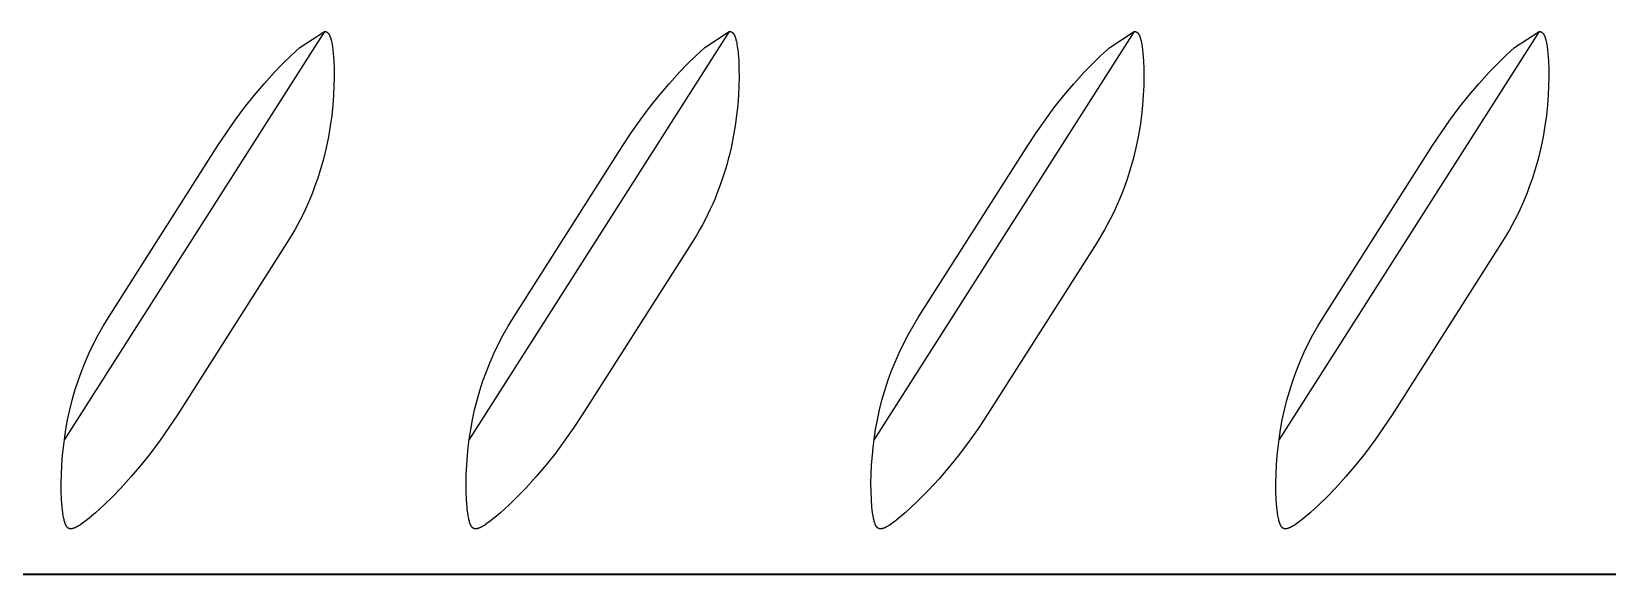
# Model space of a CAD drawing. Header units: millimetres. Extents: x -8 to 1608, y -703 to 404.
# Drawn here: x 78.08 to 120.89, y 185.01 to 199.77 of the extents above; entities that cross this region are included whole.
import ezdxf

# ---------------------------------------------------------------- set-up
doc = ezdxf.new("R2010")
doc.units = ezdxf.units.MM
doc.layers.add('Blocks', color=7, linetype='Continuous')
doc.layers.add('Blocks$Inner', color=7, linetype='Continuous', lineweight=25, true_color=0x007f00)
doc.layers.add('Blocks$Outline', color=7, linetype='Continuous', lineweight=35, true_color=0xff3f3f)

# ---------------------------------------------------------------- blocks, each defined once
blk = doc.blocks.new('Rebar Coffee Table Front')
at = {"layer": 'Blocks$Inner'}
for points in [[(86.034, 199.774), (86.038, 199.774), (86.042, 199.774), (86.046, 199.774), (86.05, 199.774), (86.054, 199.773), (86.058, 199.773), (86.061, 199.772), (86.065, 199.772), (86.069, 199.771), (86.072, 199.77), (86.076, 199.769), (86.08, 199.768), (86.083, 199.767), (86.087, 199.765), (86.09, 199.764), (86.093, 199.762), (86.095, 199.762), (86.097, 199.761), (86.1, 199.759), (86.104, 199.757), (86.107, 199.755), (86.11, 199.753), (86.113, 199.75), (86.116, 199.748), (86.119, 199.746), (86.122, 199.743), (86.125, 199.74), (86.128, 199.738), (86.131, 199.735), (86.133, 199.732), (86.136, 199.729), (86.138, 199.726), (86.141, 199.723), (86.144, 199.719), (86.147, 199.715), (86.15, 199.711), (86.153, 199.707), (86.156, 199.703), (86.158, 199.699), (86.161, 199.695), (86.163, 199.69), (86.168, 199.682), (86.173, 199.673), (86.177, 199.664), (86.181, 199.654), (86.186, 199.642), (86.191, 199.629), (86.196, 199.616), (86.2, 199.603), (86.208, 199.577), (86.215, 199.55), (86.226, 199.507), (86.235, 199.462), (86.243, 199.417), (86.25, 199.371), (86.263, 199.278), (86.273, 199.183), (86.282, 199.08), (86.289, 198.975), (86.297, 198.757), (86.299, 198.53), (86.294, 198.294), (86.282, 198.04), (86.262, 197.774), (86.232, 197.492), (86.193, 197.212), (86.142, 196.913), (86.081, 196.616), (86.045, 196.461), (86.006, 196.307), (85.964, 196.154), (85.919, 196.001), (85.852, 195.788), (85.778, 195.577), (85.707, 195.387), (85.646, 195.237), (85.583, 195.088), (85.516, 194.941), (85.446, 194.795), (85.376, 194.655), (85.303, 194.517), (85.227, 194.38), (85.148, 194.245), (85.015, 194.029), (82.04, 189.358), (81.81, 189.006), (81.57, 188.662), (81.318, 188.325), (81.057, 187.996), (80.786, 187.675), (80.504, 187.362), (80.282, 187.131), (80.052, 186.907), (79.814, 186.69), (79.706, 186.597), (79.595, 186.507), (79.528, 186.456), (79.46, 186.406), (79.406, 186.369), (79.379, 186.351), (79.351, 186.334), (79.328, 186.321), (79.305, 186.308), (79.281, 186.296), (79.269, 186.29), (79.257, 186.285), (79.248, 186.281), (79.239, 186.277), (79.23, 186.273), (79.22, 186.27), (79.211, 186.267), (79.202, 186.264), (79.192, 186.262), (79.187, 186.261), (79.182, 186.26), (79.175, 186.258), (79.168, 186.257), (79.164, 186.257), (79.16, 186.256), (79.156, 186.256), (79.153, 186.256), (79.149, 186.256), (79.145, 186.256), (79.141, 186.256), (79.138, 186.256), (79.134, 186.256), (79.13, 186.256), (79.126, 186.257), (79.123, 186.257), (79.119, 186.258), (79.116, 186.258), (79.113, 186.259), (79.11, 186.26), (79.107, 186.261), (79.103, 186.262), (79.1, 186.263), (79.097, 186.264), (79.094, 186.265), (79.091, 186.267), (79.088, 186.268), (79.085, 186.269), (79.082, 186.271), (79.079, 186.273), (79.076, 186.274), (79.074, 186.276), (79.071, 186.278), (79.068, 186.28), (79.065, 186.283), (79.062, 186.285), (79.059, 186.287), (79.056, 186.29), (79.054, 186.293), (79.051, 186.295), (79.048, 186.298), (79.046, 186.301), (79.044, 186.304), (79.041, 186.306), (79.039, 186.309), (79.037, 186.312), (79.032, 186.318), (79.029, 186.322), (79.027, 186.326), (79.024, 186.33), (79.022, 186.334), (79.017, 186.342), (79.013, 186.351), (79.009, 186.359), (79.005, 186.367), (79.001, 186.376), (78.997, 186.385), (78.993, 186.396), (78.988, 186.408), (78.984, 186.42), (78.98, 186.432), (78.973, 186.456), (78.967, 186.48), (78.96, 186.507), (78.954, 186.535), (78.939, 186.612), (78.927, 186.69), (78.917, 186.769), (78.909, 186.847), (78.893, 187.055), (78.885, 187.273), (78.883, 187.5), (78.888, 187.736), (78.9, 187.996), (78.92, 188.255), (78.942, 188.469), (78.969, 188.682)], [(97.034, 199.774), (89.969, 188.682), (90.009, 188.953), (90.058, 189.222), (90.116, 189.489), (90.182, 189.755), (90.258, 190.018), (90.342, 190.278), (90.435, 190.535), (90.536, 190.789), (90.646, 191.04), (90.764, 191.287), (90.89, 191.529), (91.025, 191.768), (91.167, 192.001), (94.142, 196.672), (94.372, 197.024), (94.612, 197.368), (94.864, 197.705), (95.125, 198.034), (95.396, 198.355), (95.678, 198.668), (95.9, 198.899), (96.13, 199.123), (96.368, 199.34), (97.034, 199.774), (97.038, 199.774), (97.042, 199.774), (97.046, 199.774), (97.05, 199.774), (97.054, 199.773), (97.058, 199.773), (97.061, 199.772), (97.065, 199.772), (97.069, 199.771), (97.072, 199.77), (97.076, 199.769), (97.08, 199.768), (97.083, 199.767), (97.087, 199.765), (97.09, 199.764), (97.093, 199.762), (97.095, 199.762), (97.097, 199.761), (97.1, 199.759), (97.104, 199.757), (97.107, 199.755), (97.11, 199.753), (97.113, 199.75), (97.116, 199.748), (97.119, 199.746), (97.122, 199.743), (97.125, 199.74), (97.128, 199.738), (97.131, 199.735), (97.133, 199.732), (97.136, 199.729), (97.138, 199.726), (97.141, 199.723), (97.144, 199.719), (97.147, 199.715), (97.15, 199.711), (97.153, 199.707), (97.156, 199.703), (97.158, 199.699), (97.161, 199.695), (97.163, 199.69), (97.168, 199.682), (97.173, 199.673), (97.177, 199.664), (97.181, 199.654), (97.186, 199.642), (97.191, 199.629), (97.196, 199.616), (97.2, 199.603), (97.208, 199.577), (97.215, 199.55), (97.226, 199.507), (97.235, 199.462), (97.243, 199.417), (97.25, 199.371), (97.263, 199.278), (97.273, 199.183), (97.282, 199.08), (97.289, 198.975), (97.297, 198.757), (97.299, 198.53), (97.294, 198.294), (97.282, 198.04), (97.262, 197.774), (97.232, 197.492), (97.193, 197.212), (97.142, 196.913), (97.081, 196.616), (97.045, 196.461), (97.006, 196.307), (96.964, 196.154), (96.919, 196.001), (96.852, 195.788), (96.778, 195.577), (96.707, 195.387), (96.646, 195.237), (96.583, 195.088), (96.516, 194.941), (96.446, 194.795), (96.376, 194.655), (96.303, 194.517), (96.227, 194.38), (96.148, 194.245), (96.015, 194.029), (93.04, 189.358), (92.81, 189.006), (92.57, 188.662), (92.318, 188.325), (92.057, 187.996), (91.786, 187.675), (91.504, 187.362), (91.282, 187.131), (91.052, 186.907), (90.814, 186.69), (90.706, 186.597), (90.595, 186.507), (90.528, 186.456), (90.46, 186.406), (90.406, 186.369), (90.379, 186.351), (90.351, 186.334), (90.328, 186.321), (90.305, 186.308), (90.281, 186.296), (90.269, 186.29), (90.257, 186.285), (90.248, 186.281), (90.239, 186.277), (90.23, 186.273), (90.22, 186.27), (90.211, 186.267), (90.202, 186.264), (90.192, 186.262), (90.187, 186.261), (90.182, 186.26), (90.175, 186.258), (90.168, 186.257), (90.164, 186.257), (90.16, 186.256), (90.156, 186.256), (90.153, 186.256), (90.149, 186.256), (90.145, 186.256), (90.141, 186.256), (90.138, 186.256), (90.134, 186.256), (90.13, 186.256), (90.126, 186.257), (90.123, 186.257), (90.119, 186.258), (90.116, 186.258), (90.113, 186.259), (90.11, 186.26), (90.107, 186.261), (90.103, 186.262), (90.1, 186.263), (90.097, 186.264), (90.094, 186.265), (90.091, 186.267), (90.088, 186.268), (90.085, 186.269), (90.082, 186.271), (90.079, 186.273), (90.076, 186.274), (90.074, 186.276), (90.071, 186.278), (90.068, 186.28), (90.065, 186.283), (90.062, 186.285), (90.059, 186.287), (90.056, 186.29), (90.054, 186.293), (90.051, 186.295), (90.048, 186.298), (90.046, 186.301), (90.044, 186.304), (90.041, 186.306), (90.039, 186.309), (90.037, 186.312), (90.032, 186.318), (90.029, 186.322), (90.027, 186.326), (90.024, 186.33), (90.022, 186.334), (90.017, 186.342), (90.013, 186.351), (90.009, 186.359), (90.005, 186.367), (90.001, 186.376), (89.997, 186.385), (89.993, 186.396), (89.988, 186.408), (89.984, 186.42), (89.98, 186.432), (89.973, 186.456), (89.967, 186.48), (89.96, 186.507), (89.954, 186.535), (89.939, 186.612), (89.927, 186.69), (89.917, 186.769), (89.909, 186.847), (89.893, 187.055), (89.885, 187.273), (89.883, 187.5), (89.888, 187.736), (89.9, 187.996), (89.92, 188.255), (89.942, 188.469), (89.969, 188.682)], [(108.034, 199.774), (108.038, 199.774), (108.042, 199.774), (108.046, 199.774), (108.05, 199.774), (108.054, 199.773), (108.058, 199.773), (108.061, 199.772), (108.065, 199.772), (108.069, 199.771), (108.072, 199.77), (108.076, 199.769), (108.08, 199.768), (108.083, 199.767), (108.087, 199.765), (108.09, 199.764), (108.093, 199.762), (108.095, 199.762), (108.097, 199.761), (108.1, 199.759), (108.104, 199.757), (108.107, 199.755), (108.11, 199.753), (108.113, 199.75), (108.116, 199.748), (108.119, 199.746), (108.122, 199.743), (108.125, 199.74), (108.128, 199.738), (108.131, 199.735), (108.133, 199.732), (108.136, 199.729), (108.138, 199.726), (108.141, 199.723), (108.144, 199.719), (108.147, 199.715), (108.15, 199.711), (108.153, 199.707), (108.156, 199.703), (108.158, 199.699), (108.161, 199.695), (108.163, 199.69), (108.168, 199.682), (108.173, 199.673), (108.177, 199.664), (108.181, 199.654), (108.186, 199.642), (108.191, 199.629), (108.196, 199.616), (108.2, 199.603), (108.208, 199.577), (108.215, 199.55), (108.226, 199.507), (108.235, 199.462), (108.243, 199.417), (108.25, 199.371), (108.263, 199.278), (108.273, 199.183), (108.282, 199.08), (108.289, 198.975), (108.297, 198.757), (108.299, 198.53), (108.294, 198.294), (108.282, 198.04), (108.262, 197.774), (108.232, 197.492), (108.193, 197.212), (108.142, 196.913), (108.081, 196.616), (108.045, 196.461), (108.006, 196.307), (107.964, 196.154), (107.919, 196.001), (107.852, 195.788), (107.778, 195.577), (107.707, 195.387), (107.646, 195.237), (107.583, 195.088), (107.516, 194.941), (107.446, 194.795), (107.376, 194.655), (107.303, 194.517), (107.227, 194.38), (107.148, 194.245), (107.015, 194.029), (104.04, 189.358), (103.803, 188.992), (103.553, 188.635), (103.292, 188.287), (103.019, 187.948), (102.734, 187.618), (102.438, 187.298), (102.131, 186.989), (101.814, 186.69), (101.706, 186.597), (101.595, 186.507), (101.528, 186.456), (101.46, 186.406), (101.406, 186.369), (101.379, 186.351), (101.351, 186.334), (101.328, 186.321), (101.305, 186.308), (101.281, 186.296), (101.269, 186.29), (101.257, 186.285), (101.248, 186.281), (101.239, 186.277), (101.23, 186.273), (101.22, 186.27), (101.211, 186.267), (101.202, 186.264), (101.192, 186.262), (101.187, 186.261), (101.182, 186.26), (101.175, 186.258), (101.168, 186.257), (101.164, 186.257), (101.16, 186.256), (101.156, 186.256), (101.153, 186.256), (101.149, 186.256), (101.145, 186.256), (101.141, 186.256), (101.138, 186.256), (101.134, 186.256), (101.13, 186.256), (101.126, 186.257), (101.123, 186.257), (101.119, 186.258), (101.116, 186.258), (101.113, 186.259), (101.11, 186.26), (101.107, 186.261), (101.103, 186.262), (101.1, 186.263), (101.097, 186.264), (101.094, 186.265), (101.091, 186.267), (101.088, 186.268), (101.085, 186.269), (101.082, 186.271), (101.079, 186.273), (101.076, 186.274), (101.074, 186.276), (101.071, 186.278), (101.068, 186.28), (101.065, 186.283), (101.062, 186.285), (101.059, 186.287), (101.056, 186.29), (101.054, 186.293), (101.051, 186.295), (101.048, 186.298), (101.046, 186.301), (101.044, 186.304), (101.041, 186.306), (101.039, 186.309), (101.037, 186.312), (101.032, 186.318), (101.029, 186.322), (101.027, 186.326), (101.024, 186.33), (101.022, 186.334), (101.017, 186.342), (101.013, 186.351), (101.009, 186.359), (101.005, 186.367), (101.001, 186.376), (100.997, 186.385), (100.993, 186.396), (100.988, 186.408), (100.984, 186.42), (100.98, 186.432), (100.973, 186.456), (100.967, 186.48), (100.96, 186.507), (100.954, 186.535), (100.939, 186.612), (100.927, 186.69), (100.917, 186.769), (100.909, 186.847), (100.893, 187.055), (100.885, 187.273), (100.883, 187.5), (100.888, 187.736), (100.9, 187.996), (100.92, 188.255), (100.942, 188.469), (100.969, 188.682)], [(119.034, 199.774), (111.969, 188.682), (112.009, 188.953), (112.058, 189.222), (112.116, 189.489), (112.182, 189.755), (112.258, 190.018), (112.342, 190.278), (112.435, 190.535), (112.536, 190.789), (112.646, 191.04), (112.764, 191.287), (112.89, 191.529), (113.025, 191.768), (113.167, 192.001), (116.142, 196.672), (116.372, 197.024), (116.612, 197.368), (116.864, 197.705), (117.125, 198.034), (117.396, 198.355), (117.678, 198.668), (117.9, 198.899), (118.13, 199.123), (118.368, 199.34), (119.034, 199.774), (119.038, 199.774), (119.042, 199.774), (119.046, 199.774), (119.05, 199.774), (119.054, 199.773), (119.058, 199.773), (119.061, 199.772), (119.065, 199.772), (119.069, 199.771), (119.072, 199.77), (119.076, 199.769), (119.08, 199.768), (119.083, 199.767), (119.087, 199.765), (119.09, 199.764), (119.093, 199.762), (119.095, 199.762), (119.097, 199.761), (119.1, 199.759), (119.104, 199.757), (119.107, 199.755), (119.11, 199.753), (119.113, 199.75), (119.116, 199.748), (119.119, 199.746), (119.122, 199.743), (119.125, 199.74), (119.128, 199.738), (119.131, 199.735), (119.133, 199.732), (119.136, 199.729), (119.138, 199.726), (119.141, 199.723), (119.144, 199.719), (119.147, 199.715), (119.15, 199.711), (119.153, 199.707), (119.156, 199.703), (119.158, 199.699), (119.161, 199.695), (119.163, 199.69), (119.168, 199.682), (119.173, 199.673), (119.177, 199.664), (119.181, 199.654), (119.186, 199.642), (119.191, 199.629), (119.196, 199.616), (119.2, 199.603), (119.208, 199.577), (119.215, 199.55), (119.226, 199.507), (119.235, 199.462), (119.243, 199.417), (119.25, 199.371), (119.263, 199.278), (119.273, 199.183), (119.282, 199.08), (119.289, 198.975), (119.297, 198.757), (119.299, 198.53), (119.294, 198.294), (119.282, 198.04), (119.262, 197.774), (119.232, 197.492), (119.193, 197.212), (119.142, 196.913), (119.081, 196.616), (119.045, 196.461), (119.006, 196.307), (118.964, 196.154), (118.919, 196.001), (118.852, 195.788), (118.778, 195.577), (118.707, 195.387), (118.646, 195.237), (118.583, 195.088), (118.516, 194.941), (118.446, 194.795), (118.376, 194.655), (118.303, 194.517), (118.227, 194.38), (118.148, 194.245), (118.015, 194.029), (115.04, 189.358), (114.81, 189.006), (114.57, 188.662), (114.318, 188.325), (114.057, 187.996), (113.786, 187.675), (113.504, 187.362), (113.282, 187.131), (113.052, 186.907), (112.814, 186.69), (112.706, 186.597), (112.595, 186.507), (112.528, 186.456), (112.46, 186.406), (112.406, 186.369), (112.379, 186.351), (112.351, 186.334), (112.328, 186.321), (112.305, 186.308), (112.281, 186.296), (112.269, 186.29), (112.257, 186.285), (112.248, 186.281), (112.239, 186.277), (112.23, 186.273), (112.22, 186.27), (112.211, 186.267), (112.202, 186.264), (112.192, 186.262), (112.187, 186.261), (112.182, 186.26), (112.175, 186.258), (112.168, 186.257), (112.164, 186.257), (112.16, 186.256), (112.156, 186.256), (112.153, 186.256), (112.149, 186.256), (112.145, 186.256), (112.141, 186.256), (112.138, 186.256), (112.134, 186.256), (112.13, 186.256), (112.126, 186.257), (112.123, 186.257), (112.119, 186.258), (112.116, 186.258), (112.113, 186.259), (112.11, 186.26), (112.107, 186.261), (112.103, 186.262), (112.1, 186.263), (112.097, 186.264), (112.094, 186.265), (112.091, 186.267), (112.088, 186.268), (112.085, 186.269), (112.082, 186.271), (112.079, 186.273), (112.076, 186.274), (112.074, 186.276), (112.071, 186.278), (112.068, 186.28), (112.065, 186.283), (112.062, 186.285), (112.059, 186.287), (112.056, 186.29), (112.054, 186.293), (112.051, 186.295), (112.048, 186.298), (112.046, 186.301), (112.044, 186.304), (112.041, 186.306), (112.039, 186.309), (112.037, 186.312), (112.032, 186.318), (112.029, 186.322), (112.027, 186.326), (112.024, 186.33), (112.022, 186.334), (112.017, 186.342), (112.013, 186.351), (112.009, 186.359), (112.005, 186.367), (112.001, 186.376), (111.997, 186.385), (111.993, 186.396), (111.988, 186.408), (111.984, 186.42), (111.98, 186.432), (111.973, 186.456), (111.967, 186.48), (111.96, 186.507), (111.954, 186.535), (111.939, 186.612), (111.927, 186.69), (111.917, 186.769), (111.909, 186.847), (111.893, 187.055), (111.885, 187.273), (111.883, 187.5), (111.888, 187.736), (111.9, 187.996), (111.92, 188.255), (111.942, 188.469), (111.969, 188.682)], [(59.552, 185.015), (162.015, 185.015), (170.181, 185.015), (177.071, 185.015), (181.181, 185.015), (192.181, 185.015), (232.071, 185.015), (236.181, 185.015), (247.181, 185.015), (287.071, 185.015), (404.015, 185.015), (580.015, 185.015), (724.738, 185.015)]]:
    blk.add_lwpolyline(points, dxfattribs=at)
for points in [[(83.142, 196.672), (83.372, 197.024), (83.612, 197.368), (83.864, 197.705), (84.125, 198.034), (84.396, 198.355), (84.678, 198.668), (84.9, 198.899), (85.13, 199.123), (85.368, 199.34), (86.034, 199.774), (78.969, 188.682), (79.009, 188.953), (79.058, 189.222), (79.116, 189.489), (79.182, 189.755), (79.258, 190.018), (79.342, 190.278), (79.435, 190.535), (79.536, 190.789), (79.646, 191.04), (79.764, 191.287), (79.89, 191.529), (80.025, 191.768), (80.167, 192.001)], [(105.142, 196.672), (105.372, 197.024), (105.612, 197.368), (105.864, 197.705), (106.125, 198.034), (106.396, 198.355), (106.678, 198.668), (106.9, 198.899), (107.13, 199.123), (107.368, 199.34), (108.034, 199.774), (100.969, 188.682), (101.009, 188.953), (101.058, 189.222), (101.116, 189.489), (101.182, 189.755), (101.258, 190.018), (101.342, 190.278), (101.435, 190.535), (101.536, 190.789), (101.646, 191.04), (101.764, 191.287), (101.89, 191.529), (102.025, 191.768), (102.167, 192.001)]]:
    blk.add_lwpolyline(points, close=True, dxfattribs=at)
at = {"layer": 'Blocks$Outline'}
blk.add_lwpolyline([(724.739, 185.015), (580.015, 185.015), (404.015, 185.015), (287.071, 185.015), (247.181, 185.015), (236.181, 185.015), (232.071, 185.015), (192.181, 185.015), (181.181, 185.015), (177.071, 185.015), (170.181, 185.015), (162.015, 185.015), (59.551, 185.015)], dxfattribs=at)

msp = doc.modelspace()

# ---------------------------------------------------------------- block references
at = {"layer": 'Blocks'}
msp.add_blockref('Rebar Coffee Table Front', (0, 0), dxfattribs=at)

doc.saveas('drawing.dxf')
